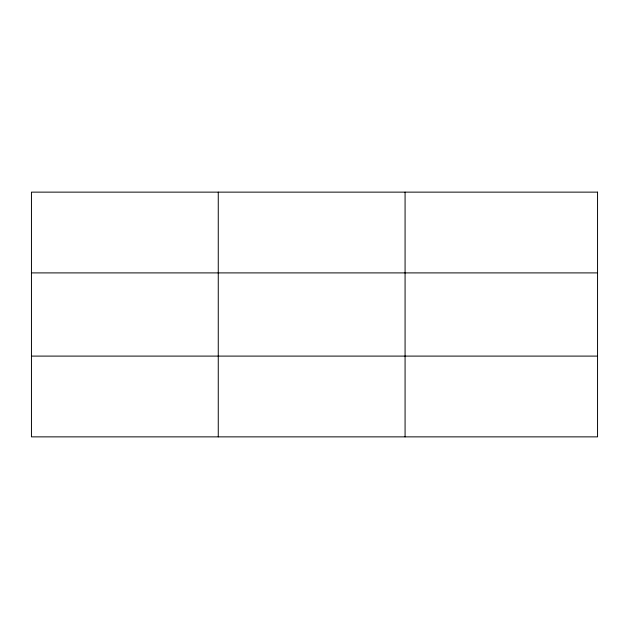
<?xml version="1.0" encoding="UTF-8"?>
<svg xmlns="http://www.w3.org/2000/svg" width="629" height="629" viewBox="0 0 629 629"><rect width="100%" height="100%" fill="white"/><g stroke="black" fill="none" stroke-linecap="round" stroke-linejoin="round"><path stroke-width="0.94" d="M218.263 192.136L218.263 436.864M405.076 192.136L405.076 436.864M31.45 272.9L597.55 272.9M31.45 356.1L597.55 356.1M597.55 192.136L597.55 436.864L31.45 436.864L31.45 192.136L597.55 192.136"/></g></svg>
